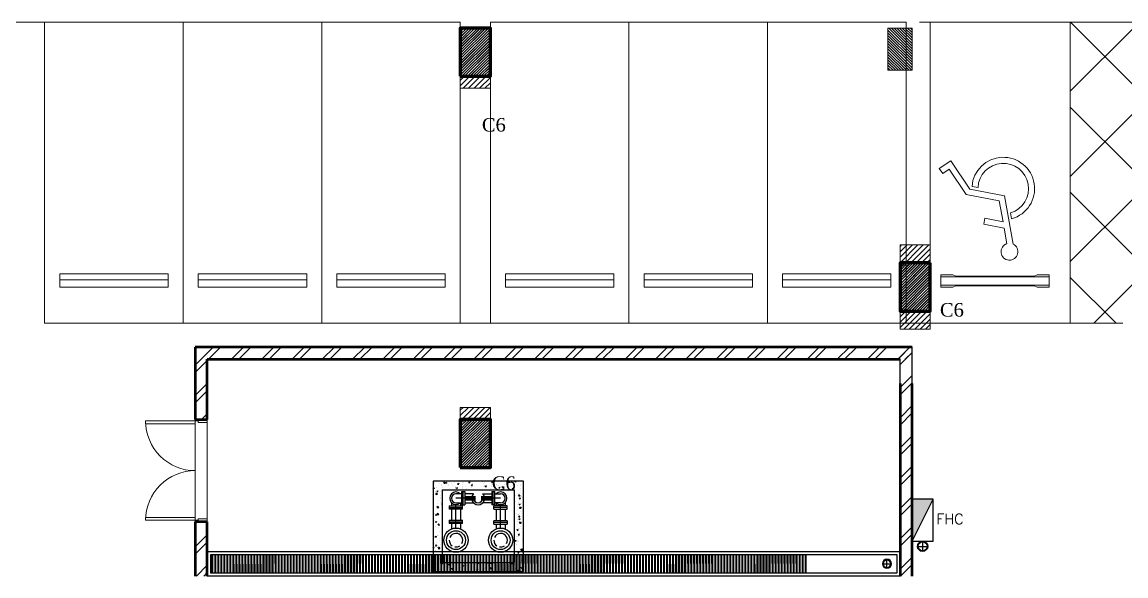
# Model space of a CAD drawing. Header units: millimetres. Extents: x -967280 to 3852, y 2833 to 1955156.
# Drawn here: x -940521 to -922196, y 443618 to 452816 of the extents above; entities that cross this region are included whole.
import ezdxf
from ezdxf.enums import TextEntityAlignment as Align

# ---------------------------------------------------------------- set-up
doc = ezdxf.new("R2010")
doc.units = ezdxf.units.MM
doc.header["$LTSCALE"] = 1000
doc.linetypes.add('HRZN_Line-Ptrn-Sold', pattern=[9144001.0, 9144000.0, -1])
for name, color, linetype, lineweight in [('A-COLS', 8, 'HRZN_Line-Ptrn-Sold', 18), ('A-DIM', 7, 'Continuous', 13), ('A-DOOR', 5, 'Continuous', 13), ('A-ELEV', 1, 'HRZN_Line-Ptrn-Sold', 13), ('A-FLOR-PATT', 1, 'Continuous', 13), ('A-HATCH', 1, 'Continuous', 13), ('A-TONE', 40, 'HRZN_Line-Ptrn-Sold', 35), ('A-WALL', 8, 'HRZN_Line-Ptrn-Sold', 50), ('C-PKNG', 1, 'Continuous', 13), ('S - column', 6, 'Continuous', 60)]:
    doc.layers.add(name, color=color, linetype=linetype, lineweight=lineweight)
for name, color, linetype in [('ARCH', 8, 'Continuous'), ('F-PROT-EQPM-RefEdit0', 220, 'Continuous'), ('FF-SYMBOL', 2, 'Continuous'), ('PL-DR-PIPE', 6, 'Continuous'), ('PL-W-TEXT', 7, 'Continuous'), ('S - col hach', 1, 'Continuous')]:
    doc.layers.add(name, color=color, linetype=linetype)
doc.styles.add('ASD', font='times.ttf')
doc.styles.add('PL-W-TEXT1', font='romanc.shx', dxfattribs={"height": 0.3})
pattern_1 = [(45, (6650, -35800), (-251.4472, 251.4472), []), (45, (6650, -35419), (-251.4472, 251.4472), [])]
pattern_2 = [(225, (-217548.73, -1233776.03), (44.9012806, -44.9012806), [])]
pattern_3 = [(45, (-223648.726, -1233952.032), (-22.4506403, 22.4506403), [])]

# ---------------------------------------------------------------- blocks, each defined once
blk = doc.blocks.new('DR_WD_AR_DBL - UTILITY DOOR _D02__1600_2200MM 3-3598139-BASEMENT 03 FLOOR FFL')
at = {"layer": 'A-DOOR'}
for p, q in [((-825, 925), (-780, 925)), ((-825, 100), (-825, 925)), ((-780, 925), (-780, 100)), ((825, 925), (780, 925)), ((780, 925), (780, 100)), ((825, 100), (825, 925)), ((-850, 97), (-850, -97)), ((-828, 100), (-847, 100)), ((-780, 100), (-825, 100)), ((-825, 55), (-825, 97)), ((-803, 52), (-822, 52)), ((-800, -97), (-800, 49)), ((780, 100), (825, 100)), ((800, 49), (800, -97)), ((803, 52), (822, 52)), ((825, 55), (825, 97)), ((828, 100), (847, 100)), ((850, -97), (850, 97)), ((-847, -100), (-803, -100)), ((803, -100), (847, -100))]:
    blk.add_line(p, q, dxfattribs=at)
blk.add_circle((0, 100), 1, dxfattribs=at)
blk.add_circle((0, 100), 1, dxfattribs=at)
for centre, radius, start, end in [((-825, 100), 825, 359.9306, 90), ((825, 100), 825, 90, 180.0694), ((-847, 97), 3, 90, 180), ((-828, 97), 3, 0, 90), ((-822, 55), 3, 180, 270), ((-803, 49), 3, 360, 90), ((803, 49), 3, 90, 180), ((822, 55), 3, 270, 360), ((828, 97), 3, 90, 180), ((847, 97), 3, 0, 90), ((-847, -97), 3, 180, 270), ((-803, -97), 3, 270, 0), ((803, -97), 3, 180, 270), ((847, -97), 3, 270, 0)]:
    blk.add_arc(centre, radius, start, end, dxfattribs=at)
blk = doc.blocks.new('FHC')
at = {"layer": 'FF-SYMBOL', "linetype": 'Continuous', "ltscale": 0.3}
for p, q in [((0.085, 0), (-0.085, 0)), ((0, 0.085), (0, -0.085))]:
    blk.add_line(p, q, dxfattribs=at)
at = {"layer": 'FF-SYMBOL'}
for p, q in [((0.785, 0.175), (0.085, 0.175)), ((0.085, 0.175), (0.085, -0.175)), ((0.085, 0.175), (0.785, -0.175)), ((0.785, -0.175), (0.785, 0.175)), ((0.085, -0.175), (0.785, -0.175))]:
    blk.add_line(p, q, dxfattribs=at)
for radius in [0.085, 0.075]:
    blk.add_circle((0, 0), radius, dxfattribs=at)
blk.add_solid([(0.085, 0.175), (0.785, 0.175), (0.085, 0.175), (0.785, -0.175)], dxfattribs=at)
blk = doc.blocks.new('*U1912')
h = blk.add_hatch()
h.set_pattern_fill('PLAST,_O', color=1, scale=0.2, angle=90)
h.set_pattern_definition([(90, (-155242.754297, -71860.100436), (-0.05, 3e-18), []), (90, (-155242.760547, -71860.100436), (-0.05, 3e-18), []), (90, (-155242.766797, -71860.100436), (-0.05, 3e-18), [])])
h.paths.add_polyline_path([(-1.305, 0.15), (-11.232, 0.15), (-11.232, -0.15), (-1.305, -0.15)])
at = {"color": 5, "extrusion": (6.50929e-24, -2.71709e-13, -1)}
for p, q in [((-0.075, 0), (0.075, 0)), ((0, -0.075), (0, 0.075))]:
    blk.add_line(p, q, dxfattribs=at)
at = {"color": 5}
blk.add_lwpolyline([(0.217, 0.2), (-11.283, 0.2), (-11.283, -0.2), (0.217, -0.2)], close=True, dxfattribs=at)
at = {"color": 1}
blk.add_lwpolyline([(0.167, 0.15), (-11.232, 0.15), (-11.232, -0.15), (0.167, -0.15)], close=True, dxfattribs=at)
at = {"color": 5, "extrusion": (6.50929e-24, -2.71709e-13, -1)}
for radius in [0.075, 0.0625]:
    blk.add_circle((0, 0), radius, dxfattribs=at)
blk = doc.blocks.new('A$Ca5ad4f3b')
at = {"layer": 'S - col hach'}
h = blk.add_hatch(dxfattribs=at)
h.set_pattern_fill('ANSI31', color=256, scale=10)
h.set_pattern_definition(pattern_3)
h.paths.add_polyline_path([(28000, -2000), (28000, -1200), (27500, -1200), (27500, -2000)])
h = blk.add_hatch(dxfattribs=at)
h.set_pattern_fill('ANSI31', color=256, scale=10)
h.set_pattern_definition([(45, (-223648.726, -1232552.032), (-22.4506403, 22.4506403), [])])
h.paths.add_polyline_path([(35300, -5900), (35300, -5100), (34800, -5100), (34800, -5900), (34933, -5900)])
h = blk.add_hatch(dxfattribs=at)
h.set_pattern_fill('ANSI31', color=256, scale=10)
h.set_pattern_definition(pattern_3)
h.paths.add_polyline_path([(28000, -8500), (28000, -7700), (27500, -7700), (27500, -8500)])
at = {"layer": 'S - column'}
for points in [[(27500, -2000), (28000, -2000), (28000, -1200), (27500, -1200)], [(35300, -5100), (34800, -5100), (34800, -5900), (35300, -5900)], [(27500, -8500), (28000, -8500), (28000, -7700), (27500, -7700)]]:
    blk.add_lwpolyline(points, close=True, dxfattribs=at)
at = {"ltscale": 6, "style": 'ASD'}
for p in [(28057, -2806), (35661, -5879), (28222, -8757)]:
    blk.add_text('C6', height=225, dxfattribs=at).set_placement(p, align=Align.MIDDLE_CENTER)
blk = doc.blocks.new('A$Ce698b90d')
at = {"layer": 'A-COLS'}
h = blk.add_hatch(dxfattribs=at)
h.set_pattern_fill('ANSI31', color=4, scale=20, angle=180)
h.set_pattern_definition(pattern_2)
h.paths.add_polyline_path([(34100, -11400), (34100, -10400), (33600, -10400), (33600, -11400)])
h = blk.add_hatch(dxfattribs=at)
h.set_pattern_fill('ANSI31', color=4, scale=20, angle=180)
h.set_pattern_definition(pattern_2)
h.paths.add_polyline_path([(41400, -15400), (41400, -14000), (40900, -14000), (40900, -15400), (41033.4, -15400)])
h = blk.add_hatch(dxfattribs=at)
h.set_pattern_fill('ANSI31', color=4, scale=20, angle=180)
h.set_pattern_definition(pattern_2)
h.paths.add_polyline_path([(34100, -17700), (34100, -16700), (33600, -16700), (33600, -17700)])
at = {"layer": 'A-TONE', "linetype": 'Continuous', "lineweight": 13}
h = blk.add_hatch(dxfattribs=at)
h.set_pattern_fill('FP_2', color=4, style=0, pattern_type=2)
h.set_pattern_definition(pattern_1)
h.paths.add_polyline_path([(29200, -19500), (29400, -19500), (29400, -18600), (29200, -18600), (29200, -18933.5)])
h.paths.add_polyline_path([(29200, -16900), (29400, -16900), (29400, -15700), (29200, -15700)])
h = blk.add_hatch(dxfattribs=at)
h.set_pattern_fill('FP_2', color=4, style=0, pattern_type=2)
h.set_pattern_definition(pattern_1)
h.paths.add_polyline_path([(29400, -15900), (41100, -15900), (41100, -15700), (29400, -15700)])
h = blk.add_hatch(dxfattribs=at)
h.set_pattern_fill('FP_2', color=4, style=0, pattern_type=2)
h.set_pattern_definition(pattern_1)
h.paths.add_polyline_path([(41100, -19500), (41100, -15700), (40900, -15700), (40900, -19500)])
at = {"layer": 'C-PKNG'}
h = blk.add_hatch(dxfattribs=at)
h.set_pattern_fill('FP_43', color=4, angle=180, style=0, pattern_type=2)
h.set_pattern_definition([(225, (79425, 20200), (707.107, -707.107), []), (315, (79425, 20200), (707.107, 707.107), [])])
h.paths.add_polyline_path([(43725, -10300), (43725, -15300), (44825, -15300), (44825, -10300)])
at = {"layer": 'S - col hach'}
h = blk.add_hatch(dxfattribs=at)
h.set_pattern_fill('ANSI31', color=4, scale=10, angle=90)
h.set_pattern_definition([(135, (168406.875, -346239.72), (-22.4506403, -22.4506403), [])])
h.paths.add_polyline_path([(41100, -10400), (40700, -10400), (40700, -11100), (41100, -11100)])
at = {"color": 4}
for p, q in [((41100, -16300), (41100, -15700)), ((40903.3, -16300), (40900, -15900))]:
    blk.add_line(p, q, dxfattribs=at)
at = {"layer": 'A-COLS', "color": 4}
for points in [[(33600, -11400), (34100, -11400), (34100, -10400), (33600, -10400)], [(41100, -10400), (40700, -10400), (40700, -11100), (41100, -11100)], [(41400, -14000), (40900, -14000), (40900, -15400), (41400, -15400)], [(33600, -17700), (34100, -17700), (34100, -16700), (33600, -16700)]]:
    blk.add_lwpolyline(points, close=True, dxfattribs=at)
at = {"layer": 'A-ELEV', "color": 4}
for p, q in [((29200, -18600), (29200, -16900)), ((29400, -16900), (29400, -18600))]:
    blk.add_line(p, q, dxfattribs=at)
at = {"layer": 'A-FLOR-PATT', "color": 4}
for p, q in [((26700, -10300), (19200, -10300)), ((26700, -15300), (26700, -10300)), ((44700, -10300), (43304.8, -10300)), ((44600, -15300), (26700, -15300))]:
    blk.add_line(p, q, dxfattribs=at)
at = {"layer": 'A-HATCH', "color": 4}
for p, q in [((44825, -10300), (43725, -10300)), ((43725, -10300), (43725, -15300))]:
    blk.add_line(p, q, dxfattribs=at)
at = {"layer": 'A-WALL', "color": 4}
for p, q in [((29200, -15700), (29200, -16900)), ((41100, -15700), (29200, -15700)), ((29400, -16900), (29400, -15900)), ((29400, -15900), (40900, -15900)), ((40903.3, -16300), (40900, -19500)), ((41100, -19500), (41100, -16300)), ((29200, -16900), (29400, -16900)), ((29400, -18600), (29200, -18600)), ((29200, -18600), (29200, -19500)), ((29400, -19500), (29400, -18600))]:
    blk.add_line(p, q, dxfattribs=at)
at = {"layer": 'C-PKNG', "color": 4}
for p, q in [((26700, -15300), (26700, -10300)), ((29000, -10300), (26700, -10300)), ((29000, -15300), (29000, -10300)), ((31300, -10300), (29000, -10300)), ((29000, -10300), (29000, -15300)), ((29000, -15300), (29000, -10300)), ((31300, -15300), (31300, -10300)), ((31300, -15300), (31300, -10300)), ((33600, -10300), (31300, -10300)), ((31300, -10300), (31300, -15300)), ((33600, -10400), (33600, -10300)), ((34100, -10400), (34100, -10300)), ((36400, -10300), (34100, -10300)), ((34100, -10300), (34100, -10400)), ((36400, -15300), (36400, -10300)), ((38700, -10300), (36400, -10300)), ((36400, -10300), (36400, -15300)), ((36400, -15300), (36400, -10300)), ((38700, -15300), (38700, -10300)), ((38700, -15300), (38700, -10300)), ((41000, -10300), (38700, -10300)), ((38700, -10300), (38700, -15300)), ((41000, -15300), (41000, -10300)), ((43725, -10300), (41225, -10300)), ((41400, -15300), (41400, -10300)), ((43725, -15300), (43725, -10300)), ((33600, -15300), (33600, -11400)), ((34100, -15300), (34100, -11400)), ((34100, -11400), (34100, -15300)), ((41552.1, -12732.3), (41742.8, -12603.7)), ((41742.8, -12603.7), (41552.1, -12732.3)), ((41742.8, -12603.7), (42059.2, -13072.8)), ((42059.2, -13072.8), (41742.8, -12603.7)), ((41608, -12815.2), (41552.1, -12732.3)), ((41552.1, -12732.3), (41608, -12815.2)), ((41715.8, -12742.5), (41608, -12815.2)), ((41608, -12815.2), (41715.8, -12742.5)), ((41999.5, -13163.1), (41715.8, -12742.5)), ((41715.8, -12742.5), (41999.5, -13163.1)), ((42548.5, -13269.8), (41999.5, -13163.1)), ((41999.5, -13163.1), (42548.5, -13269.8)), ((42059.2, -13072.8), (42635, -13184.8)), ((42635, -13184.8), (42059.2, -13072.8)), ((42194.4, -13048.2), (42095.4, -13028.9)), ((42095.4, -13028.9), (42194.4, -13048.2)), ((42635, -13184.8), (42776.6, -13987.9)), ((42776.6, -13987.9), (42635, -13184.8)), ((42609.7, -13617.3), (42548.5, -13269.8)), ((42548.5, -13269.8), (42609.7, -13617.3)), ((42290.6, -13657.2), (42309.7, -13559)), ((42309.7, -13559), (42290.6, -13657.2)), ((42309.7, -13559), (42609.7, -13617.3)), ((42609.7, -13617.3), (42309.7, -13559)), ((42753.2, -13567), (42735.7, -13468)), ((42735.7, -13468), (42753.2, -13567)), ((42628.3, -13722.8), (42290.6, -13657.2)), ((42290.6, -13657.2), (42628.3, -13722.8)), ((42673.8, -13980.8), (42628.3, -13722.8)), ((42628.3, -13722.8), (42673.8, -13980.8)), ((26950, -14580), (26950, -14480)), ((28750, -14480), (26950, -14480)), ((26950, -14700), (26950, -14580)), ((28750, -14580), (26950, -14580)), ((28750, -14480), (28750, -14580)), ((28750, -14580), (28750, -14700)), ((29250, -14580), (29250, -14480)), ((31050, -14480), (29250, -14480)), ((29250, -14700), (29250, -14580)), ((31050, -14580), (29250, -14580)), ((31050, -14480), (31050, -14580)), ((31050, -14580), (31050, -14700)), ((31550, -14580), (31550, -14480)), ((33350, -14480), (31550, -14480)), ((31550, -14700), (31550, -14580)), ((33350, -14580), (31550, -14580)), ((33350, -14480), (33350, -14580)), ((33350, -14580), (33350, -14700)), ((34350, -14580), (34350, -14480)), ((36150, -14480), (34350, -14480)), ((34350, -14700), (34350, -14580)), ((36150, -14580), (34350, -14580)), ((36150, -14480), (36150, -14580)), ((36150, -14580), (36150, -14700)), ((36650, -14580), (36650, -14480)), ((38450, -14480), (36650, -14480)), ((36650, -14700), (36650, -14580)), ((38450, -14580), (36650, -14580)), ((38450, -14480), (38450, -14580)), ((38450, -14580), (38450, -14700)), ((38950, -14580), (38950, -14480)), ((40750, -14480), (38950, -14480)), ((38950, -14700), (38950, -14580)), ((40750, -14580), (38950, -14580)), ((40750, -14480), (40750, -14580)), ((40750, -14580), (40750, -14700)), ((41575, -14670), (41575, -14500)), ((41575, -14500), (41775, -14500)), ((41575, -14670), (41575, -14530)), ((41575, -14530), (43375, -14530)), ((41775, -14500), (41825, -14518.3)), ((41825, -14518.3), (43125, -14518.3)), ((43125, -14518.3), (43175, -14500)), ((43175, -14500), (43375, -14500)), ((43375, -14500), (43375, -14700)), ((43375, -14530), (43375, -14670)), ((28750, -14700), (26950, -14700)), ((31050, -14700), (29250, -14700)), ((33350, -14700), (31550, -14700)), ((36150, -14700), (34350, -14700)), ((38450, -14700), (36650, -14700)), ((40750, -14700), (38950, -14700)), ((41575, -14700), (41575, -14670)), ((41575, -14670), (43375, -14670)), ((41775, -14700), (41575, -14700)), ((41825, -14681.7), (41775, -14700)), ((43125, -14681.7), (41825, -14681.7)), ((43175, -14700), (43125, -14681.7)), ((43375, -14700), (43175, -14700))]:
    blk.add_line(p, q, dxfattribs=at)
for centre, radius, start, end in [((42614.1, -13066), 520, 285.51773, 175.91569), ((42614.1, -13066), 520, 285.51773, 175.91569), ((42614.1, -13066), 420, 286.83714, 177.57347), ((42614.1, -13066), 420, 286.83714, 177.57347), ((42716.2, -14114.2), 140, 107.63963, 64.45489), ((42716.2, -14114.2), 140, 107.63963, 64.45489)]:
    blk.add_arc(centre, radius, start, end, dxfattribs=at)
at = {"layer": 'F-PROT-EQPM-RefEdit0', "color": 4}
for p, q in [((33149.7, -17925.9), (33149.7, -18429.4)), ((34649.7, -17925.9), (33149.7, -17925.9)), ((33160.1, -17941.2), (33160.1, -17941.2)), ((33166.2, -17950.1), (33166.2, -17950.1)), ((33300.9, -17934.7), (33300.9, -17934.7)), ((33327.3, -17955.6), (33337.1, -17943.9)), ((33327.8, -17955.6), (33346.8, -17957.3)), ((33335.2, -17934.7), (33335.2, -17934.7)), ((33337.1, -17938.9), (33346.3, -17952.3)), ((33360.1, -17956.1), (33363, -17941.1)), ((33360.5, -17957.3), (33377.9, -17949.6)), ((33363.5, -17940.9), (33378, -17948.1)), ((33413.3, -17945.6), (33413.3, -17945.6)), ((33453.2, -17958.3), (33453.2, -17958.3)), ((33505.7, -17953.6), (33505.7, -17953.6)), ((33644.6, -17941.6), (33644.6, -17941.6)), ((33646.5, -17947.2), (33646.5, -17947.2)), ((33742.9, -17949.6), (33745.8, -17934.7)), ((33743.2, -17950.9), (33760.6, -17943.2)), ((33746.2, -17934.4), (33760.7, -17941.7)), ((33763.7, -17937.3), (33763.7, -17937.3)), ((33766.4, -17946.4), (33766.4, -17946.4)), ((33975, -17937.4), (33975, -17937.4)), ((34001, -17950.3), (34001, -17950.3)), ((34125.6, -17943.2), (34128.5, -17928.2)), ((34126, -17944.5), (34143.4, -17936.7)), ((34367.1, -17942.2), (34367.1, -17942.2)), ((34369.9, -17951.2), (34369.9, -17951.2)), ((34383.1, -17939.4), (34392.9, -17925.9)), ((34383.9, -17941.6), (34412.5, -17942.2)), ((34399.7, -17925.9), (34411.8, -17941.2)), ((34415.7, -17934.1), (34415.7, -17934.1)), ((34508.4, -17936.7), (34510.5, -17925.9)), ((34508.8, -17938), (34526.2, -17930.3)), ((34520.6, -17925.9), (34526.3, -17928.8)), ((34536, -17926.8), (34536, -17926.8)), ((34536.7, -17929.2), (34536.7, -17929.2)), ((34649.7, -18490.2), (34649.7, -17925.9)), ((33151.3, -18049), (33154.2, -18034.1)), ((33151.6, -18050.3), (33169, -18042.6)), ((33154.7, -18033.9), (33169.1, -18041.1)), ((33155.9, -18072.2), (33155.9, -18072.2)), ((33167.6, -17970.7), (33167.6, -17970.7)), ((33192.7, -18139.5), (33206.2, -18121.1)), ((33195.3, -18096.7), (33195.3, -18096.7)), ((33201.7, -18105), (33201.7, -18105)), ((33206.4, -18122.3), (33221.4, -18141.4)), ((33209, -18034.7), (33209, -18034.7)), ((33209.8, -18095.6), (33219.6, -18084)), ((33210.3, -18095.7), (33229.3, -18097.4)), ((33219.6, -18079), (33228.8, -18092.3)), ((33246.5, -17967.6), (33246.5, -17967.6)), ((33274, -18095.8), (33274, -18095.8)), ((33282.2, -18070.4), (33282.2, -18070.4)), ((33284.3, -17973.7), (33284.3, -17973.7)), ((33287.1, -17996.7), (33287.1, -17996.7)), ((34499.7, -18075.9), (33299.7, -18075.9)), ((33299.7, -18075.9), (33299.7, -18429.4)), ((33308.5, -18025.2), (33308.5, -18025.2)), ((33402.4, -17997.3), (33402.4, -17997.3)), ((33404.9, -17983.7), (33404.9, -17983.7)), ((33413.9, -18053.5), (33413.9, -18053.5)), ((33475.3, -18003.2), (33475.3, -18003.2)), ((33520.4, -18020.9), (33520.4, -18020.9)), ((33521.9, -18028.3), (33521.9, -18028.3)), ((33624.1, -18133.3), (33528.3, -18133.3)), ((33534, -18042.6), (33537, -18027.6)), ((33534.4, -18043.9), (33551.8, -18036.1)), ((33537.3, -18060.8), (33537.3, -18060.8)), ((33537.4, -18027.4), (33551.9, -18034.6)), ((33554.6, -18047.1), (33554.6, -18047.1)), ((33555, -17975.5), (33564.8, -17963.8)), ((33555.6, -17975.6), (33574.5, -17977.2)), ((33564.9, -17958.8), (33574, -17972.2)), ((33571.3, -17981.8), (33571.3, -17981.8)), ((33624.1, -18098.2), (33675.7, -18098.2)), ((33624.1, -18318.9), (33624.1, -18098.2)), ((33632.7, -18009.2), (33632.7, -18009.2)), ((33638.5, -18044.5), (33638.5, -18044.5)), ((33639.5, -17981.6), (33639.5, -17981.6)), ((33641, -18024.1), (33641, -18024.1)), ((33649.9, -18318.9), (33649.9, -18098.2)), ((33675.7, -18098.2), (33675.7, -18318.9)), ((33821, -18133.3), (33675.7, -18133.3)), ((33689.4, -18005.4), (33689.4, -18005.4)), ((33701.4, -18039.2), (33701.4, -18039.2)), ((33728.1, -18068.1), (33728.1, -18068.1)), ((33730.9, -18066), (33730.9, -18066)), ((33778.9, -18029), (33778.9, -18029)), ((33782.8, -17995.4), (33792.5, -17983.7)), ((33783.3, -17995.5), (33802.3, -17997.1)), ((33792.6, -17978.8), (33801.8, -17992.1)), ((33808.2, -17959.4), (33808.2, -17959.4)), ((33971.1, -18133.3), (34121.7, -18133.3)), ((33978.3, -18021.6), (33978.3, -18021.6)), ((33992, -17959.6), (33992, -17959.6)), ((34002.5, -17993.5), (34002.5, -17993.5)), ((34010.5, -18015.3), (34020.3, -18003.6)), ((34011, -18015.4), (34030, -18017.1)), ((34020.3, -17998.7), (34029.5, -18012)), ((34037, -17995), (34037, -17995)), ((34099, -18052.6), (34099, -18052.6)), ((34118, -17995), (34118, -17995)), ((34120.6, -18017.1), (34120.6, -18017.1)), ((34121.7, -18098.2), (34121.7, -18318.9)), ((34121.7, -18098.2), (34173.4, -18098.2)), ((34147.6, -18318.9), (34147.6, -18098.2)), ((34173.4, -18318.9), (34173.4, -18098.2)), ((34173.4, -18133.3), (34269.2, -18133.3)), ((34196.9, -17978.5), (34196.9, -17978.5)), ((34201.2, -17973.4), (34201.2, -17973.4)), ((34237.1, -17990.7), (34237.1, -17990.7)), ((34238.2, -18035.2), (34248, -18023.6)), ((34238.7, -18035.3), (34257.7, -18037)), ((34238.7, -18040.7), (34238.7, -18040.7)), ((34245.8, -18072), (34245.8, -18072)), ((34248, -18018.6), (34257.2, -18031.9)), ((34263.2, -18031), (34263.2, -18031)), ((34299.6, -18029.7), (34302.5, -18014.7)), ((34299.9, -18031), (34317.3, -18023.2)), ((34302.9, -18014.5), (34317.4, -18021.8)), ((34323.9, -18034), (34323.9, -18034)), ((34337.6, -17972.1), (34337.6, -17972.1)), ((34356.8, -18064.3), (34356.8, -18064.3)), ((34431.9, -18008.8), (34431.9, -18008.8)), ((34465.9, -18055.2), (34475.7, -18043.5)), ((34466.5, -18055.3), (34485.4, -18056.9)), ((34474.4, -18003.7), (34474.4, -18003.7)), ((34475.8, -18038.5), (34484.9, -18051.9)), ((34485.2, -17965.8), (34485.2, -17965.8)), ((34493.8, -18066.4), (34493.8, -18066.4)), ((34499.7, -18318.2), (34499.7, -18075.9)), ((34542.5, -17990.9), (34542.5, -17990.9)), ((34555.8, -18124), (34555.8, -18124)), ((34587.8, -18130.8), (34587.8, -18130.8)), ((34591.4, -18048.3), (34591.4, -18048.3)), ((34591.4, -18084.4), (34591.4, -18084.4)), ((34593, -18111.5), (34593, -18111.5)), ((34598.7, -17986.8), (34598.7, -17986.8)), ((34603.2, -17989.4), (34603.2, -17989.4)), ((33153.7, -18288.6), (33153.7, -18288.6)), ((33159.5, -18157.2), (33159.5, -18157.2)), ((33161.5, -18241.8), (33161.5, -18241.8)), ((33193.5, -18141.8), (33222.1, -18142.4)), ((33197, -18154.9), (33197, -18154.9)), ((33223.4, -18299.4), (33223.4, -18299.4)), ((33230.2, -18253.4), (33230.2, -18253.4)), ((33263.7, -18162.6), (33263.7, -18162.6)), ((33264.2, -18217.5), (33264.2, -18217.5)), ((33272.8, -18284.3), (33272.8, -18284.3)), ((33276.4, -18201.9), (33276.4, -18201.9)), ((33292.1, -18306), (33293.2, -18300.1)), ((33293.7, -18299.9), (33299.7, -18302.9)), ((33454.3, -18281.4), (33454.3, -18335.5)), ((33789.6, -18208.5), (33528.3, -18208.5)), ((33528.3, -18283.7), (33624.1, -18283.7)), ((33528.3, -18703.7), (33528.3, -18313)), ((33604.4, -18283.7), (33604.4, -18335.5)), ((33624.1, -18318.9), (33675.7, -18318.9)), ((33675.7, -18283.7), (33820.5, -18283.7)), ((34121.7, -18283.7), (33971.7, -18283.7)), ((34269.2, -18208.5), (34002.5, -18208.5)), ((34173.4, -18318.9), (34121.7, -18318.9)), ((34269.2, -18283.7), (34173.4, -18283.7)), ((34193.1, -18283.7), (34193.1, -18335.5)), ((34269.2, -18703.7), (34269.2, -18313)), ((34343.1, -18281.4), (34343.1, -18335.5)), ((34511, -18261.4), (34511, -18261.4)), ((34516, -18170.6), (34516, -18170.6)), ((34556, -18311.6), (34556, -18311.6)), ((34564, -18167.9), (34577.4, -18149.4)), ((34564.8, -18170.1), (34593.4, -18170.7)), ((34570.3, -18284.3), (34570.3, -18284.3)), ((34576.1, -18215.2), (34585.9, -18203.5)), ((34576.6, -18215.3), (34595.6, -18216.9)), ((34577.6, -18150.7), (34592.7, -18169.7)), ((34577.7, -18146.4), (34577.7, -18146.4)), ((34577.7, -18314.9), (34580.6, -18299.9)), ((34578, -18316.1), (34595.4, -18308.4)), ((34579.6, -18317.3), (34579.6, -18317.3)), ((34581, -18299.7), (34595.5, -18306.9)), ((34583.2, -18233.2), (34583.2, -18233.2)), ((34585.9, -18198.5), (34595.1, -18211.9)), ((34612.6, -18303.1), (34612.6, -18303.1)), ((34617.8, -18181.6), (34617.8, -18181.6)), ((34634.1, -18194.1), (34634.1, -18194.1)), ((34647.4, -18202.8), (34649.7, -18191)), ((34647.8, -18204.1), (34649.7, -18203.2)), ((33176.6, -18455.1), (33176.6, -18455.1)), ((33187.6, -18487.8), (33197.4, -18476.2)), ((33188.2, -18487.9), (33207.1, -18489.6)), ((33197.5, -18471.2), (33206.7, -18484.6)), ((33211.6, -18357.8), (33225.1, -18339.3)), ((33211.6, -18474.1), (33225.1, -18455.7)), ((33212.5, -18360), (33241, -18360.6)), ((33212.5, -18476.4), (33241, -18477)), ((33225.3, -18340.6), (33240.4, -18359.6)), ((33225.3, -18456.9), (33240.4, -18476)), ((33233.9, -18351.7), (33233.9, -18351.7)), ((33233.9, -18468.1), (33233.9, -18468.1)), ((33417.9, -18335.5), (33638.6, -18335.5)), ((33417.9, -18335.5), (33417.9, -18387.2)), ((33417.9, -18361.3), (33638.6, -18361.3)), ((33638.6, -18387.2), (33417.9, -18387.2)), ((33454.3, -18387.2), (33454.3, -18429.9)), ((33454.3, -18429.9), (33454.3, -18574.1)), ((33604.4, -18387.2), (33604.4, -18574.1)), ((33638.6, -18387.2), (33638.6, -18335.5)), ((34158.8, -18387.2), (34158.8, -18335.5)), ((34379.6, -18335.5), (34158.8, -18335.5)), ((34379.6, -18361.3), (34158.8, -18361.3)), ((34158.8, -18387.2), (34379.6, -18387.2)), ((34193.1, -18387.2), (34193.1, -18584.8)), ((34343.1, -18387.2), (34343.1, -18584.8)), ((34379.6, -18387.2), (34379.6, -18335.5)), ((34532.8, -18455.8), (34532.8, -18455.8)), ((34543.1, -18473.8), (34543.1, -18473.8)), ((34551.9, -18403.7), (34551.9, -18403.7)), ((34552.9, -18352.1), (34552.9, -18352.1)), ((34562.1, -18470.8), (34562.1, -18470.8)), ((34563.1, -18477), (34563.1, -18477)), ((34568.7, -18515.3), (34578.5, -18503.6)), ((34569.7, -18496.5), (34569.7, -18496.5)), ((34578.6, -18498.6), (34587.7, -18512)), ((34582.9, -18370.8), (34596.4, -18352.3)), ((34583.7, -18373), (34612.3, -18373.6)), ((34590.9, -18468.3), (34590.9, -18468.3)), ((34594, -18434.7), (34594, -18434.7)), ((34596.5, -18353.6), (34611.6, -18372.6)), ((34613.8, -18461.3), (34613.8, -18461.3)), ((34647.8, -18458.6), (34647.8, -18458.6)), ((33176.6, -18571.4), (33176.6, -18571.4)), ((33186.8, -18685.9), (33186.8, -18685.9)), ((33187.6, -18604.2), (33197.4, -18592.5)), ((33188.2, -18604.3), (33207.1, -18605.9)), ((33193.8, -18679.1), (33193.8, -18679.1)), ((33197.5, -18587.6), (33206.7, -18600.9)), ((33230.5, -18647.5), (33244, -18629.1)), ((33231.4, -18649.8), (33260, -18650.4)), ((33238.6, -18629), (33238.6, -18629)), ((33417.9, -18574.1), (33417.9, -18625.7)), ((33417.9, -18574.1), (33638.6, -18574.1)), ((33417.9, -18599.9), (33638.6, -18599.9)), ((33638.6, -18625.7), (33417.9, -18625.7)), ((33454.3, -18625.7), (33454.3, -18717.8)), ((33604.4, -18625.7), (33604.4, -18718.7)), ((33638.6, -18625.7), (33638.6, -18574.1)), ((34158.8, -18636.5), (34158.8, -18584.8)), ((34379.6, -18584.8), (34158.8, -18584.8)), ((34379.6, -18610.7), (34158.8, -18610.7)), ((34158.8, -18636.5), (34379.6, -18636.5)), ((34193.1, -18636.5), (34193.1, -18718.7)), ((34343.1, -18636.5), (34343.1, -18717.8)), ((34379.6, -18584.8), (34379.6, -18636.5)), ((34501.1, -18594.4), (34499.7, -18594.2)), ((34501.7, -18594.5), (34499.7, -18596.8)), ((34551.9, -18650.6), (34551.9, -18650.6)), ((34552.9, -18599), (34552.9, -18599)), ((34556, -18558.5), (34556, -18558.5)), ((34569.3, -18515.4), (34588.2, -18517)), ((34570.3, -18531.2), (34570.3, -18531.2)), ((34577.7, -18561.8), (34580.6, -18546.8)), ((34578, -18563.1), (34595.4, -18555.4)), ((34581, -18546.6), (34595.5, -18553.9)), ((34582.9, -18617.7), (34596.4, -18599.3)), ((34583.7, -18620), (34612.3, -18620.6)), ((34594, -18681.7), (34594, -18681.7)), ((34594.7, -18513.4), (34594.7, -18513.4)), ((34596.5, -18600.6), (34611.6, -18619.6)), ((33157.5, -18768.4), (33157.5, -18768.4)), ((33165.6, -18858.9), (33165.6, -18858.9)), ((33185.6, -18853.6), (33188.6, -18838.7)), ((33186, -18854.9), (33203.4, -18847.2)), ((33189, -18838.4), (33203.5, -18845.7)), ((33213.9, -18827.1), (33213.9, -18827.1)), ((33219.5, -18826), (33219.5, -18826)), ((33237.9, -18693.4), (33237.9, -18693.4)), ((33243.7, -18821), (33243.7, -18821)), ((33247.2, -18871.3), (33247.2, -18871.3)), ((33257.5, -18759), (33257.5, -18759)), ((34507.1, -18788), (34507.1, -18788)), ((34532.8, -18842.8), (34532.8, -18842.8)), ((34542.8, -18741.3), (34545.7, -18726.4)), ((34543.1, -18720.7), (34543.1, -18720.7)), ((34543.1, -18742.6), (34560.5, -18734.9)), ((34546.1, -18726.2), (34560.6, -18733.4)), ((34556.4, -18849.2), (34556.4, -18849.2)), ((34561.3, -18815.4), (34571.1, -18803.7)), ((34561.9, -18815.5), (34580.9, -18817.1)), ((34562.1, -18717.7), (34562.1, -18717.7)), ((34569, -18845.6), (34569, -18845.6)), ((34571.2, -18798.7), (34580.4, -18812.1)), ((34590.9, -18715.3), (34590.9, -18715.3)), ((34613.8, -18708.2), (34613.8, -18708.2)), ((34626.1, -18870.8), (34626.1, -18870.8)), ((34639.8, -18808.8), (34639.8, -18808.8)), ((33150.7, -19033.1), (33153.7, -19018.2)), ((33151.1, -19034.4), (33168.5, -19026.7)), ((33151.9, -18920.9), (33151.9, -18920.9)), ((33154.1, -19018), (33168.6, -19025.2)), ((33176.6, -18963.2), (33176.6, -18963.2)), ((33187.6, -18995.9), (33197.4, -18984.3)), ((33188.2, -18996), (33207.1, -18997.7)), ((33197.5, -18979.3), (33206.7, -18992.6)), ((33204.1, -18948.8), (33204.1, -18948.8)), ((33230.5, -19039.3), (33244, -19020.8)), ((33231.4, -19041.5), (33260, -19042.1)), ((33238.6, -19020.8), (33238.6, -19020.8)), ((33241.5, -19002.7), (33241.5, -19002.7)), ((33244.2, -19022.1), (33259.3, -19041.1)), ((33255, -18909.8), (33255, -18909.8)), ((33278.6, -18977.7), (33278.6, -18977.7)), ((33281.5, -18883.6), (33281.5, -18883.6)), ((34507.9, -18920.8), (34510.8, -18905.9)), ((34508.2, -18922.1), (34525.6, -18914.4)), ((34511.2, -18905.7), (34525.7, -18912.9)), ((34523, -18964.5), (34523, -18964.5)), ((34528.8, -18982.5), (34528.8, -18982.5)), ((34534.3, -18970.7), (34534.3, -18970.7)), ((34548, -18908.7), (34548, -18908.7)), ((34552.8, -18931.6), (34552.8, -18931.6)), ((34573.9, -18925.5), (34573.9, -18925.5)), ((34590.8, -19040.1), (34590.8, -19040.1)), ((34601.8, -19067.6), (34615.3, -19049.2)), ((34615.5, -19050.5), (34630.5, -19069.5)), ((34631, -18903.2), (34631, -18903.2)), ((34641.1, -18988.1), (34641.1, -18988.1)), ((33184, -19192.6), (33184, -19192.6)), ((33186.8, -19077.7), (33186.8, -19077.7)), ((33193.8, -19070.9), (33193.8, -19070.9)), ((33193.8, -19158.2), (33193.8, -19158.2)), ((33222, -19233.1), (33222, -19233.1)), ((33234.9, -19153.6), (33234.9, -19153.6)), ((33235.8, -19171.1), (33235.8, -19171.1)), ((33237.9, -19085.2), (33237.9, -19085.2)), ((33255.8, -19215.8), (33255.8, -19215.8)), ((34503, -19208.3), (34503, -19208.3)), ((34512.8, -19086.6), (34512.8, -19086.6)), ((34544.7, -19118.1), (34544.7, -19118.1)), ((34547.9, -19177.2), (34547.9, -19177.2)), ((34553.9, -19169.3), (34553.9, -19169.3)), ((34554, -19115.5), (34563.8, -19103.8)), ((34554.5, -19115.6), (34573.5, -19117.2)), ((34563.8, -19098.8), (34573, -19112.2)), ((34569.2, -19127.4), (34569.2, -19127.4)), ((34602.6, -19069.9), (34631.2, -19070.5)), ((34609.9, -19234.8), (34609.9, -19234.8)), ((34618.1, -19220.9), (34618.1, -19220.9)), ((34621.1, -19231.9), (34621.1, -19231.9)), ((34630.9, -19110.2), (34630.9, -19110.2)), ((34646.9, -19186.9), (34649.7, -19172.4)), ((34647.3, -19188.2), (34649.7, -19187.1)), ((33153.5, -19295), (33153.5, -19295)), ((33173.8, -19314.7), (33173.8, -19314.7)), ((33180.3, -19296), (33190.1, -19284.4)), ((33180.8, -19296.1), (33199.8, -19297.8)), ((33190.1, -19279.4), (33199.3, -19292.8)), ((33214.9, -19397.3), (33214.9, -19397.3)), ((33215.5, -19352.6), (33215.5, -19352.6)), ((33224, -19403.1), (33224, -19403.1)), ((33229.7, -19271.7), (33229.7, -19271.7)), ((33256.9, -19389.9), (33256.9, -19389.9)), ((33277.5, -19410.2), (33277.5, -19410.2)), ((33289.8, -19299.2), (33292.7, -19284.2)), ((33290.1, -19300.5), (33307.6, -19292.7)), ((33291.8, -19338.3), (33291.8, -19338.3)), ((33293.2, -19284), (33307.7, -19291.2)), ((33333, -19420.9), (33333, -19420.9)), ((33343.1, -19398.8), (33343.1, -19398.8)), ((33346.7, -19316.4), (33346.7, -19316.4)), ((33348.8, -19289.9), (33348.8, -19289.9)), ((33379.7, -19331), (33379.7, -19331)), ((33397.7, -19383.4), (33397.7, -19383.4)), ((33408, -19316), (33417.8, -19304.3)), ((33408.5, -19316.1), (33427.5, -19317.7)), ((33409.9, -19361.9), (33409.9, -19361.9)), ((33417.8, -19299.3), (33427, -19312.7)), ((33441.7, -19388.6), (33441.7, -19388.6)), ((33463.7, -19385.7), (33466.6, -19370.8)), ((33464.1, -19387), (33481.5, -19379.3)), ((33465.8, -19312.1), (33465.8, -19312.1)), ((33467.1, -19370.5), (33481.6, -19377.8)), ((33475.8, -19345.5), (33475.8, -19345.5)), ((33489.5, -19283.5), (33489.5, -19283.5)), ((33528, -19385.4), (33528, -19385.4)), ((33548.4, -19308.8), (33548.4, -19308.8)), ((33580.4, -19411.8), (33580.4, -19411.8)), ((33602.5, -19402.3), (33602.5, -19402.3)), ((33610.4, -19366.4), (33610.4, -19366.4)), ((33635.7, -19335.9), (33645.5, -19324.2)), ((33636.2, -19336), (33655.2, -19337.6)), ((33645.5, -19319.3), (33654.7, -19332.6)), ((33646.1, -19409), (33646.1, -19409)), ((33656.4, -19287), (33656.4, -19287)), ((33672.4, -19424), (33672.4, -19424)), ((33672.6, -19292.7), (33675.5, -19277.8)), ((33672.9, -19294), (33690.3, -19286.3)), ((33675.9, -19277.6), (33690.4, -19284.8)), ((33694.4, -19302.4), (33694.4, -19302.4)), ((33703.1, -19325), (33703.1, -19325)), ((33743.3, -19395.9), (33743.3, -19395.9)), ((33774.5, -19310.5), (33774.5, -19310.5)), ((33777.2, -19344.4), (33777.2, -19344.4)), ((33798.6, -19411.8), (33798.6, -19411.8)), ((33820.7, -19402.3), (33820.7, -19402.3)), ((33828.5, -19366.4), (33828.5, -19366.4)), ((33864.2, -19409), (33864.2, -19409)), ((33872.1, -19394.3), (33881.9, -19382.6)), ((33872.7, -19394.4), (33891.6, -19396)), ((33874.5, -19287), (33874.5, -19287)), ((33881.9, -19382.6), (33891.1, -19395.9)), ((33890.5, -19424), (33890.5, -19424)), ((33890.7, -19292.7), (33893.6, -19277.8)), ((33891.1, -19294), (33908.5, -19286.3)), ((33894.1, -19277.6), (33908.6, -19284.8)), ((33912.5, -19302.4), (33912.5, -19302.4)), ((33921.3, -19325), (33921.3, -19325)), ((33961.5, -19395.9), (33961.5, -19395.9)), ((33992.6, -19310.5), (33992.6, -19310.5)), ((33995.4, -19344.4), (33995.4, -19344.4)), ((34003.4, -19380.4), (34003.4, -19380.4)), ((34010.6, -19357.7), (34010.6, -19357.7)), ((34040, -19314.8), (34040, -19314.8)), ((34055.3, -19286.3), (34057.3, -19276)), ((34055.7, -19287.6), (34073.1, -19279.8)), ((34061.5, -19318.7), (34061.5, -19318.7)), ((34061.9, -19278.7), (34061.9, -19278.7)), ((34068.4, -19276), (34073.2, -19278.3)), ((34088.9, -19408.3), (34088.9, -19408.3)), ((34091.1, -19375.7), (34100.9, -19364.1)), ((34091.7, -19375.8), (34110.7, -19377.5)), ((34097, -19282), (34101.4, -19276)), ((34097.9, -19284.2), (34126.4, -19284.8)), ((34101, -19359.1), (34110.2, -19372.4)), ((34110.1, -19300.6), (34110.1, -19300.6)), ((34119.5, -19276), (34125.8, -19283.8)), ((34128.7, -19381.3), (34128.7, -19381.3)), ((34167, -19370.4), (34167, -19370.4)), ((34172.1, -19358.2), (34172.1, -19358.2)), ((34176.5, -19378.4), (34176.5, -19378.4)), ((34179.6, -19342.3), (34179.6, -19342.3)), ((34180.7, -19308.4), (34180.7, -19308.4)), ((34229.3, -19372.8), (34232.2, -19357.9)), ((34229.6, -19374.1), (34247, -19366.4)), ((34232.6, -19357.7), (34247.1, -19364.9)), ((34234.1, -19415.8), (34234.1, -19415.8)), ((34246.8, -19404.9), (34246.8, -19404.9)), ((34256.6, -19283.2), (34256.6, -19283.2)), ((34277, -19278.7), (34277, -19278.7)), ((34293.5, -19423.1), (34293.5, -19423.1)), ((34297.7, -19365.9), (34297.7, -19365.9)), ((34299.2, -19291.7), (34299.2, -19291.7)), ((34318.9, -19395.7), (34328.7, -19384)), ((34319.4, -19395.8), (34338.4, -19397.4)), ((34328.7, -19379), (34337.9, -19392.4)), ((34338.9, -19336.3), (34338.9, -19336.3)), ((34374.6, -19306.8), (34374.6, -19306.8)), ((34385.6, -19327.2), (34385.6, -19327.2)), ((34400.9, -19393.9), (34400.9, -19393.9)), ((34412.6, -19418.8), (34412.6, -19418.8)), ((34415.7, -19389.4), (34415.7, -19389.4)), ((34416.2, -19336.3), (34416.2, -19336.3)), ((34434.5, -19420.7), (34434.5, -19420.7)), ((34438.1, -19279.9), (34438.8, -19276)), ((34438.4, -19281.2), (34450.1, -19276)), ((34439.8, -19289), (34449.4, -19276)), ((34440.7, -19291.3), (34469.3, -19291.9)), ((34456.8, -19276), (34468.6, -19290.9)), ((34492.7, -19330.4), (34492.7, -19330.4)), ((34503.1, -19314.6), (34503.1, -19314.6)), ((34512.6, -19382.8), (34512.6, -19382.8)), ((34526.3, -19320.8), (34526.3, -19320.8)), ((34533.8, -19413), (34533.8, -19413)), ((34535.3, -19332), (34535.3, -19332)), ((34538.9, -19249.6), (34538.9, -19249.6)), ((34546.6, -19415.6), (34556.4, -19403.9)), ((34547.1, -19415.7), (34566.1, -19417.3)), ((34556.4, -19398.9), (34565.6, -19412.3)), ((34565.1, -19372.2), (34565.1, -19372.2)), ((34604.4, -19282.9), (34604.4, -19282.9)), ((34610.8, -19354), (34610.8, -19354)), ((34612, -19366.4), (34614.9, -19351.4)), ((34612.4, -19367.7), (34629.8, -19359.9)), ((34615.4, -19351.2), (34629.9, -19358.4))]:
    blk.add_line(p, q, dxfattribs=at)
for points in [[(33149.7, -18317.8), (33149.7, -18364.6)], [(33299.7, -18317.8), (33299.7, -18364.6)], [(33974.2, -19276), (34499.7, -19276), (34499.7, -18318.2)], [(33149.7, -18434.2), (33149.7, -18480.9)], [(33149.7, -18452.1), (33149.7, -19425.9), (33974.2, -19425.9)], [(33299.7, -18434.2), (33299.7, -18480.9)], [(33299.7, -18452.1), (33299.7, -19276), (33974.2, -19276)], [(33974.2, -19425.9), (34649.7, -19425.9), (34649.7, -18451.5)]]:
    blk.add_lwpolyline(points, dxfattribs=at)
for centre, radius in [((33528.3, -18904.5), 200.8), ((33528.3, -18904.5), 156.8), ((34269.2, -18904.5), 200.8), ((34269.2, -18904.5), 156.8)]:
    blk.add_circle(centre, radius, dxfattribs=at)
for centre, radius, start, end in [((33528.3, -18208.5), 104.5, 46.03686, 313.96314), ((33528.3, -18208.5), 75.2, 90, 270), ((33896.1, -18208.8), 106.4, 134.79554, 45.20446), ((34269.2, -18208.5), 104.5, 226.03686, 133.96314), ((34269.2, -18208.5), 75.2, 270, 90), ((33896.1, -18208.8), 75, 180, 0), ((33528.3, -18904.5), 112.2, 90, 157.76446), ((33528.3, -18904.5), 112.2, 331.20554, 90), ((34269.2, -18904.5), 112.2, 90, 157.76446), ((34269.2, -18904.5), 112.2, 331.20554, 90), ((33528.3, -18904.5), 112.2, 180, 236.29202), ((33528.3, -18904.5), 112.2, 261.02139, 303.70798), ((34269.2, -18904.5), 112.2, 180, 236.29202), ((34269.2, -18904.5), 112.2, 261.02139, 303.70798)]:
    blk.add_arc(centre, radius, start, end, dxfattribs=at)
at = {"layer": 'PL-DR-PIPE', "color": 4, "const_width": 75}
for points in [[(33853.7, -18208.5), (33675.7, -18208.5)], [(34121.7, -18208.5), (33943.7, -18208.5)]]:
    blk.add_lwpolyline(points, dxfattribs=at)
at = {"color": 4, "xscale": 1000, "yscale": 1000, "zscale": 1000}
blk.add_blockref('*U1912', (40683.3, -19297.3), dxfattribs=at)
at = {"layer": 'A-DIM', "color": 4}
blk.add_blockref('A$Ca5ad4f3b', (6100, -9200), dxfattribs=at)
at = {"layer": 'A-DOOR', "color": 4, "rotation": 89.99999999999993}
blk.add_blockref('DR_WD_AR_DBL - UTILITY DOOR _D02__1600_2200MM 3-3598139-BASEMENT 03 FLOOR FFL', (29300, -17750), dxfattribs=at)
at = {"layer": 'PL-DR-PIPE', "color": 4, "xscale": 1000.000000007761, "yscale": 1000.000000007761, "zscale": 1000.000000007761, "rotation": 90}
blk.add_blockref('FHC', (41275, -19007.8), dxfattribs=at)
at = {"layer": 'PL-W-TEXT', "color": 4, "style": 'PL-W-TEXT1'}
blk.add_text('FHC', height=173.69, dxfattribs=at).set_placement((41501.5, -18639.5))

msp = doc.modelspace()

# ---------------------------------------------------------------- block references
at = {"layer": 'ARCH', "lineweight": 106, "ltscale": 30}
msp.add_blockref('A$Ce698b90d', (-966846.1, 463116.2), dxfattribs=at)

doc.saveas('drawing.dxf')
